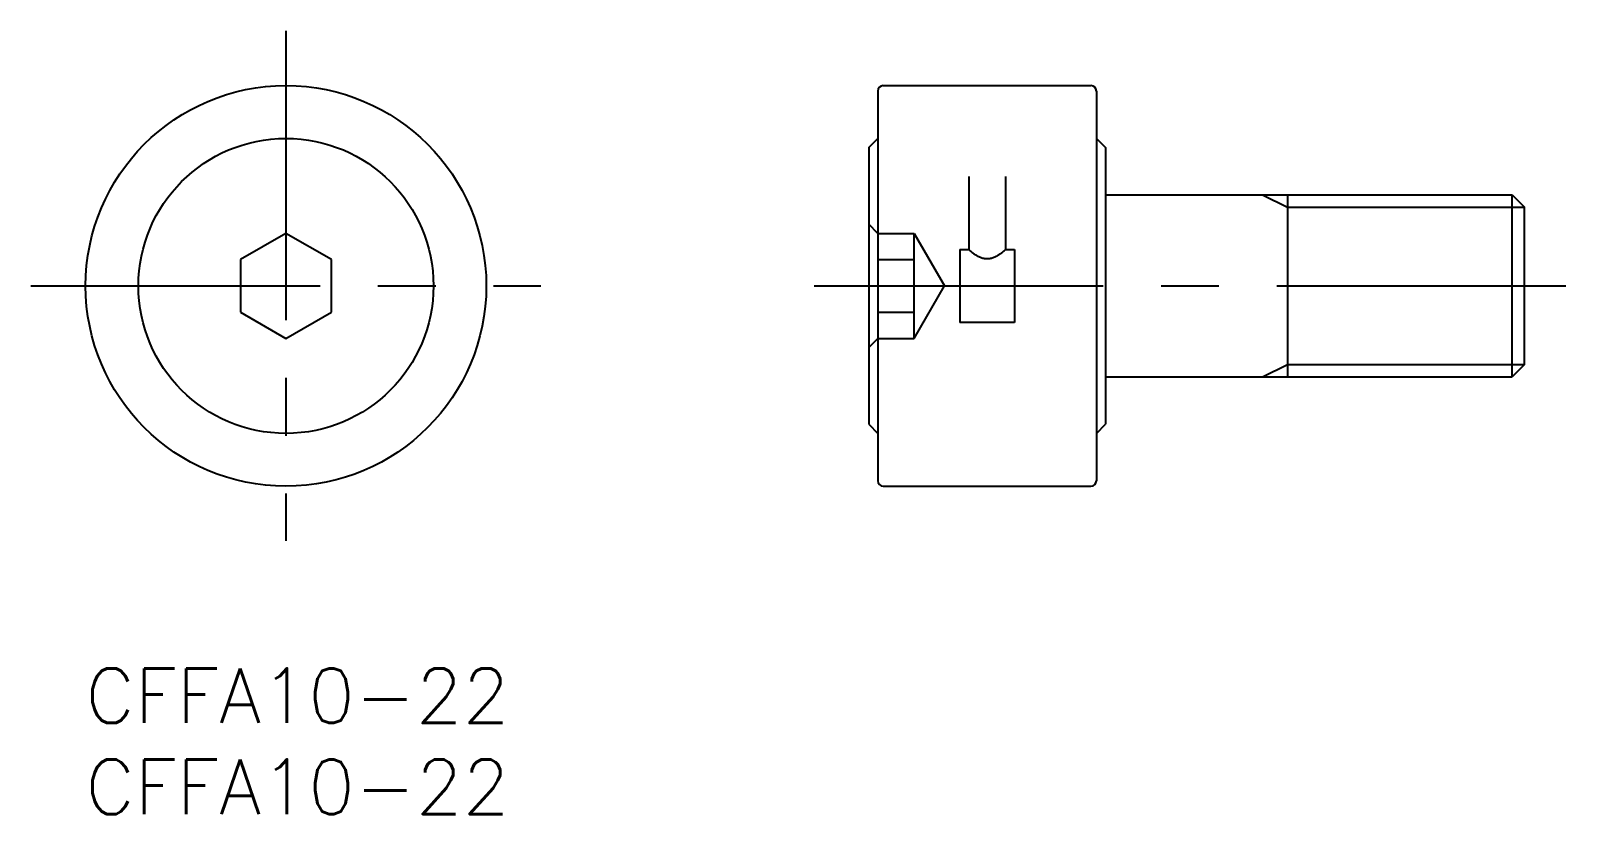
# Model space of a CAD drawing. Extents: x -3 to 82, y -8 to 35.
import ezdxf

# ---------------------------------------------------------------- set-up
doc = ezdxf.new("R2010")
doc.units = 0
doc.header["$LTSCALE"] = 0.5
doc.linetypes.add('CENTER', pattern=[50.8, 31.75, -6.35, 6.35, -6.35])
doc.linetypes.add('DASHED', pattern=[19.05, 12.7, -6.35])
for name, color, linetype in [('MSM_CENTER', 1, 'CENTER'), ('MSM_CONTINUOUS', 7, 'CONTINUOUS'), ('MSM_DASHED', 4, 'DASHED'), ('MSM_NARROW', 5, 'CONTINUOUS'), ('MSM_PART_NUMBER', 7, 'CONTINUOUS')]:
    doc.layers.add(name, color=color, linetype=linetype)
doc.styles.get("Standard").update_dxf_attribs({"font": 'txt.shx', "height": 3, "bigfont": 'bigfont.shx'})

# ---------------------------------------------------------------- blocks, each defined once
blk = doc.blocks.new('*U2')
at = {"layer": 'MSM_PART_NUMBER'}
blk.add_text('CFFA10-22', height=3, dxfattribs=at).set_placement((0, -3))
blk = doc.blocks.new('*U3')
at = {"layer": 'MSM_PART_NUMBER'}
blk.add_text('CFFA10-22', height=3, dxfattribs=at).set_placement((0, -8))

msp = doc.modelspace()

# ---------------------------------------------------------------- linework, layer by layer
at = {"layer": 'MSM_CENTER'}
for p, q in [((11, 35), (11, 7)), ((-3, 21), (25, 21)), ((40, 21), (82, 21))]:
    msp.add_line(p, q, dxfattribs=at)
at = {"layer": 'MSM_CONTINUOUS'}
for p, q in [((43.5, 31.7), (43.5, 10.3)), ((43.8, 32), (55.2, 32)), ((55.5, 31.7), (55.5, 10.3)), ((43, 28.6), (43.5, 29.1)), ((55.5, 29.1), (56, 28.6)), ((43, 28.6), (43, 13.4)), ((56, 28.6), (56, 13.4)), ((56, 26), (78.323, 26)), ((66, 26), (66, 16)), ((78.323, 16), (78.323, 26)), ((78.323, 26), (79, 25.323)), ((79, 16.676), (79, 25.323)), ((11, 23.887), (8.5, 22.443)), ((13.5, 22.443), (11, 23.887)), ((8.5, 22.443), (8.5, 19.557)), ((13.5, 19.557), (13.5, 22.443)), ((8.5, 19.557), (11, 18.113)), ((11, 18.113), (13.5, 19.557)), ((79, 16.676), (78.323, 16)), ((56, 16), (78.323, 16)), ((43, 13.4), (43.5, 12.9)), ((55.5, 12.9), (56, 13.4)), ((43.8, 10), (55.2, 10))]:
    msp.add_line(p, q, dxfattribs=at)
for radius in [11, 8.1]:
    msp.add_circle((11, 21), radius, dxfattribs=at)
for centre, start, end in [((43.8, 31.7), 90, 180), ((55.2, 31.7), 0, 90), ((43.8, 10.3), 180, 270), ((55.2, 10.3), 270, 0)]:
    msp.add_arc(centre, 0.3, start, end, dxfattribs=at)
at = {"layer": 'MSM_DASHED'}
for p, q in [((48.5, 27), (48.5, 23)), ((50.5, 27), (50.5, 23)), ((43.5, 23.887), (43, 24.387)), ((43.5, 23.887), (45.5, 23.887)), ((45.5, 23.887), (47.167, 21)), ((45.5, 18.113), (45.5, 23.887)), ((48, 23), (48.5, 23)), ((48, 23), (48, 19)), ((50.5, 23), (51, 23)), ((51, 23), (51, 19)), ((43.5, 22.443), (45.5, 22.443)), ((43, 21), (43, 21)), ((45.5, 18.113), (47.167, 21)), ((43.5, 19.557), (45.5, 19.557)), ((51, 19), (48, 19)), ((43.5, 18.113), (43, 17.613)), ((43.5, 18.113), (45.5, 18.113))]:
    msp.add_line(p, q, dxfattribs=at)
for centre, radius, start, end in [((49.844, 24.306), 1.874, 224.1674, 247.5145), ((49.156, 24.306), 1.874, 292.48364, 315.83317), ((49.5, 23.472), 0.972, 247.48569, 292.51224)]:
    msp.add_arc(centre, radius, start, end, dxfattribs=at)
at = {"layer": 'MSM_NARROW'}
for p, q in [((64.614, 26), (66, 25.323)), ((66, 25.323), (79, 25.323)), ((64.614, 16), (66, 16.676)), ((66, 16.676), (79, 16.676))]:
    msp.add_line(p, q, dxfattribs=at)

# ---------------------------------------------------------------- block references
at = {"layer": 'MSM_CONTINUOUS'}
for name in ['*U2', '*U3']:
    msp.add_blockref(name, (0, 0), dxfattribs=at)

doc.saveas('drawing.dxf')
